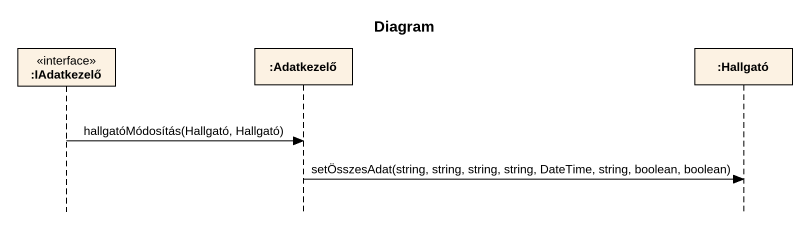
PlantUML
@startuml
title Diagram
hide footbox
participant ":IAdatkezelő" as IAdatkezelő <<interface>>
participant ":Adatkezelő" as Adatkezelő
participant ":Hallgató" as Hallgató

IAdatkezelő -> Adatkezelő : hallgatóMódosítás(Hallgató, Hallgató)
Adatkezelő -> Hallgató : setÖsszesAdat(string, string, string, string, DateTime, string, boolean, boolean)
@enduml
